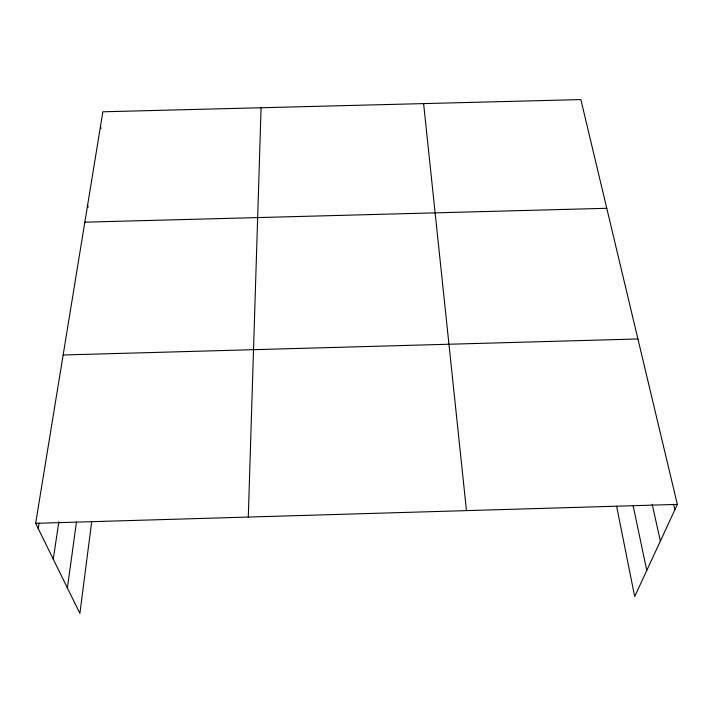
<?xml version="1.0" encoding="UTF-8"?>
<svg xmlns="http://www.w3.org/2000/svg" width="713" height="713" viewBox="0 0 713 713"><rect width="100%" height="100%" fill="white"/><g stroke="black" fill="none" stroke-linecap="round" stroke-linejoin="round"><path stroke-width="1.07" d="M248.293 517.059L261.092 107.752M91.692 521.773L79.901 613.412L35.65 523.333L102.859 111.789L580.863 99.588L677.35 504.403L634.686 596.558L616.638 506.283M67.387 587.931L76.496 521.943M53.27 559.197L58.849 521.773M38.208 528.547L39.09 523.066M35.65 523.333L677.35 504.403M63.145 354.994L637.921 338.969M84.829 222.18L606.772 208.294M87.61 205.184L88.18 207.242M100.471 126.406L100.988 128.5M673.616 504.349L674.881 509.733M652.181 504.278L660.372 541.078M633.099 505.526L646.762 570.471M423.611 103.599L466.471 510.624"/></g></svg>
